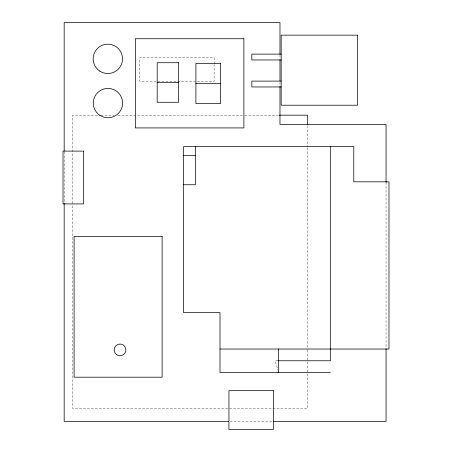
<?xml version="1.0" encoding="UTF-8"?>
<svg xmlns="http://www.w3.org/2000/svg" width="452" height="452" viewBox="0 0 452 452"><rect width="100%" height="100%" fill="white"/><g stroke="black" fill="none" stroke-linecap="round" stroke-linejoin="round"><path stroke-width="0.34" stroke-dasharray="2.26 1.69" d="M97.434 115.17L72.766 115.17L72.766 204.027M100.96 115.17L114.35 115.17M117.87 115.17L244.035 115.17M244.735 115.17L278.568 115.17M277.969 360.769L275.155 360.769L277.89 369.9M230.051 421.394L273.11 421.394M386.053 182.229L386.053 348.023M307.462 125.746L307.462 146.906M307.462 147.612L307.462 349.306M307.462 350.012L307.462 408.546L72.766 408.546L72.766 204.733M279.974 54.89L279.974 59.099M279.974 82.264L279.974 85.773M214.135 63.992L214.135 57.777L139.623 57.777L139.623 81.247L214.135 81.247L214.135 64.681M64.173 151.765L64.173 202.586"/><path stroke-width="0.68" d="M281.172 54.121L251.837 54.121L251.837 59.963L281.172 59.963M281.172 81.1L251.837 81.1L251.837 86.965L281.172 86.965M157.183 82.501L178.596 82.501M195.902 83.524L220.604 83.524M279.274 115.17L307.462 115.17L307.462 124.34M183.619 155.409L195.354 155.409M183.619 184.744L195.354 184.744L195.354 146.606M220 349.034L388.98 349.034L388.98 181.811L353.78 181.811L353.78 146.606L183.619 146.606L183.619 312.66L220 312.66L220 372.504L330.31 372.504M278.675 360.769L330.31 360.769L330.31 146.606M228.639 421.394L64.173 421.394L64.173 203.293M273.11 421.394L386.053 421.394L386.053 348.729M386.053 182.229L386.053 124.379L279.974 124.379L279.974 86.479M279.974 54.189L279.974 22.6L64.173 22.6L64.173 151.058M279.974 59.805L279.974 80.863M278.675 349.034L278.675 372.504M357.453 35.143L281.172 35.143L281.172 105.214L357.453 105.214L357.453 35.143M243.894 38.742L135.334 38.742L135.334 127.927L243.894 127.927L243.894 38.742M178.596 62.715L157.183 62.715L157.183 102.288L178.596 102.288L178.596 62.715M220.604 63.517L195.902 63.517L195.902 103.536L220.604 103.536L220.604 63.517M83.552 151.104L63.02 151.104L63.02 203.914L83.552 203.914L83.552 151.104M162.121 236.379L74.105 236.379L74.105 377.2L162.121 377.2L162.121 236.379M273.528 390.675L228.932 390.675L228.932 429.4L273.528 429.4L273.528 390.675M99.932 115.39A14.667 14.667 0 0 0 122.588 103.887A14.667 14.667 0 0 0 101.299 90.021A14.667 14.667 0 0 0 99.932 115.39M99.824 71.128A14.667 14.667 0 0 0 122.481 59.624A14.667 14.667 0 0 0 101.191 45.759A14.667 14.667 0 0 0 99.824 71.128M116.232 354.379A5.865 5.865 0 0 0 125.797 350.95A5.865 5.865 0 0 0 118.04 344.379A5.865 5.865 0 0 0 116.232 354.379"/></g></svg>
